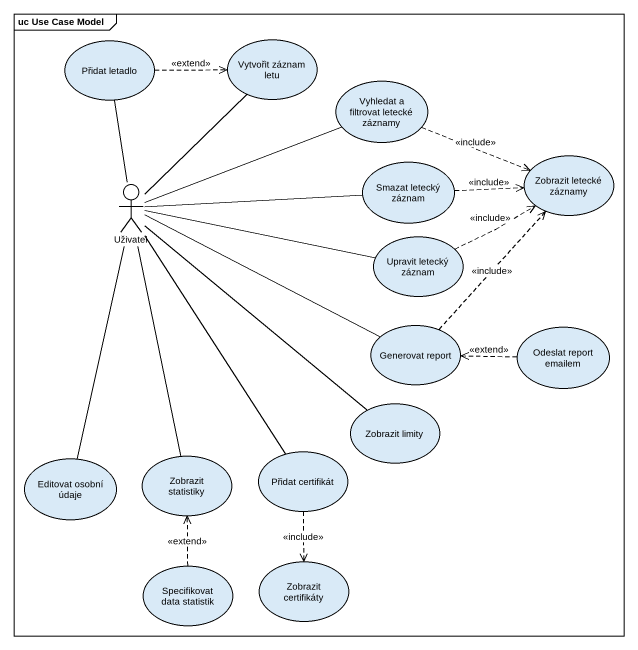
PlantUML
@startuml
mainframe uc Use Case Model
usecase "Přidat letadlo" as Přidat_letadlo
usecase "Vytvořit záznam letu" as Vytvořit_záznam_letu
usecase "Vyhledat a filtrovat letecké záznamy" as Vyhledat_a_filtrovat
actor Uživatel
usecase "Smazat letecký záznam" as Smazat_letecký_záznam
usecase "Zobrazit letecké záznamy" as Zobrazit_letecké_záznamy
usecase "Upravit letecký záznam" as Upravit_letecký_záznam
usecase "Generovat report" as Generovat_report
usecase "Odeslat report emailem" as Odeslat_report_emailem
usecase "Zobrazit limity" as Zobrazit_limity
usecase "Editovat osobní údaje" as Editovat_osobní_údaje
usecase "Zobrazit statistiky" as Zobrazit_statistiky
usecase "Přidat certifikát" as Přidat_certifikát
usecase "Specifikovat data statistik" as Specifikovat_data_statistik
usecase "Zobrazit certifikáty" as Zobrazit_certifikáty
Přidat_letadlo .right.> Vytvořit_záznam_letu : <<extend>>
Vyhledat_a_filtrovat .right.> Zobrazit_letecké_záznamy : <<include>>
Uživatel -up- Přidat_letadlo
Uživatel -up- Vytvořit_záznam_letu
Uživatel -right- Vyhledat_a_filtrovat
Uživatel -right- Smazat_letecký_záznam
Uživatel -right- Upravit_letecký_záznam
Uživatel -right- Generovat_report
Uživatel -- Zobrazit_limity
Uživatel -- Editovat_osobní_údaje
Uživatel -- Přidat_certifikát
Smazat_letecký_záznam .right.> Zobrazit_letecké_záznamy : <<include>>
Upravit_letecký_záznam .right.> Zobrazit_letecké_záznamy : <<include>>
Generovat_report .up.> Zobrazit_letecké_záznamy : <<include>>
Odeslat_report_emailem .left.> Generovat_report : <<extend>>
Zobrazit_statistiky -up- Uživatel
Přidat_certifikát ..> Zobrazit_certifikáty : <<include>>
Specifikovat_data_statistik .up.> Zobrazit_statistiky : <<extend>>
@enduml
